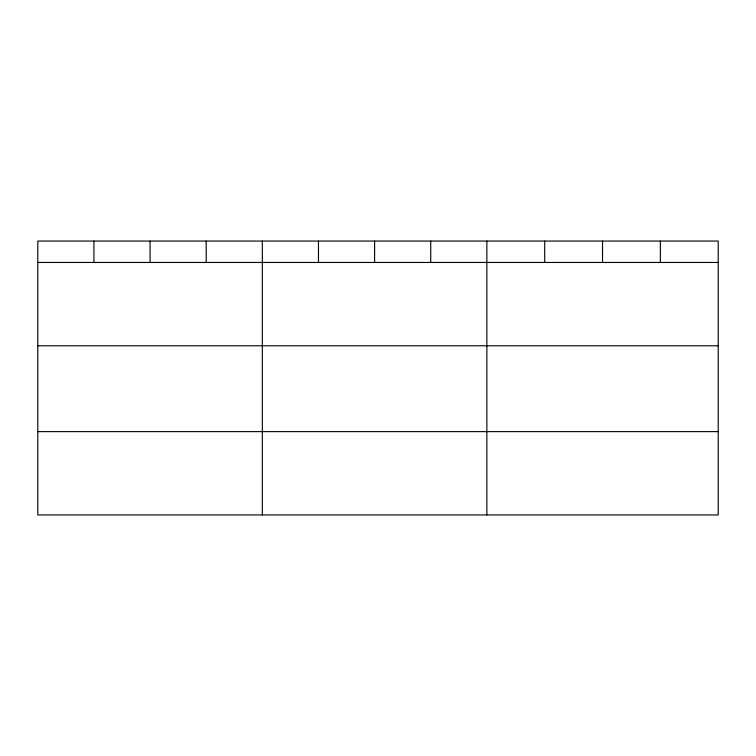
<?xml version="1.0" encoding="UTF-8"?>
<svg xmlns="http://www.w3.org/2000/svg" width="756" height="756" viewBox="0 0 756 756"><rect width="100%" height="100%" fill="white"/><g stroke="black" fill="none" stroke-linecap="round" stroke-linejoin="round"><path stroke-width="1.13" d="M718.2 345.775L718.2 241.06L37.8 241.06L37.8 514.94L718.2 514.94L718.2 345.775L37.8 345.775M37.8 262.464L718.2 262.464M37.8 431.619L718.2 431.619M660.366 241.06L660.366 262.464M602.532 241.06L602.532 262.464M544.698 241.06L544.698 262.464M486.864 241.06L486.864 514.94M430.731 241.06L430.731 262.464M374.598 241.06L374.598 262.464M318.465 241.06L318.465 262.464M262.332 241.06L262.332 514.94M206.199 241.06L206.199 262.464M150.066 241.06L150.066 262.464M93.933 241.06L93.933 262.464"/></g></svg>
